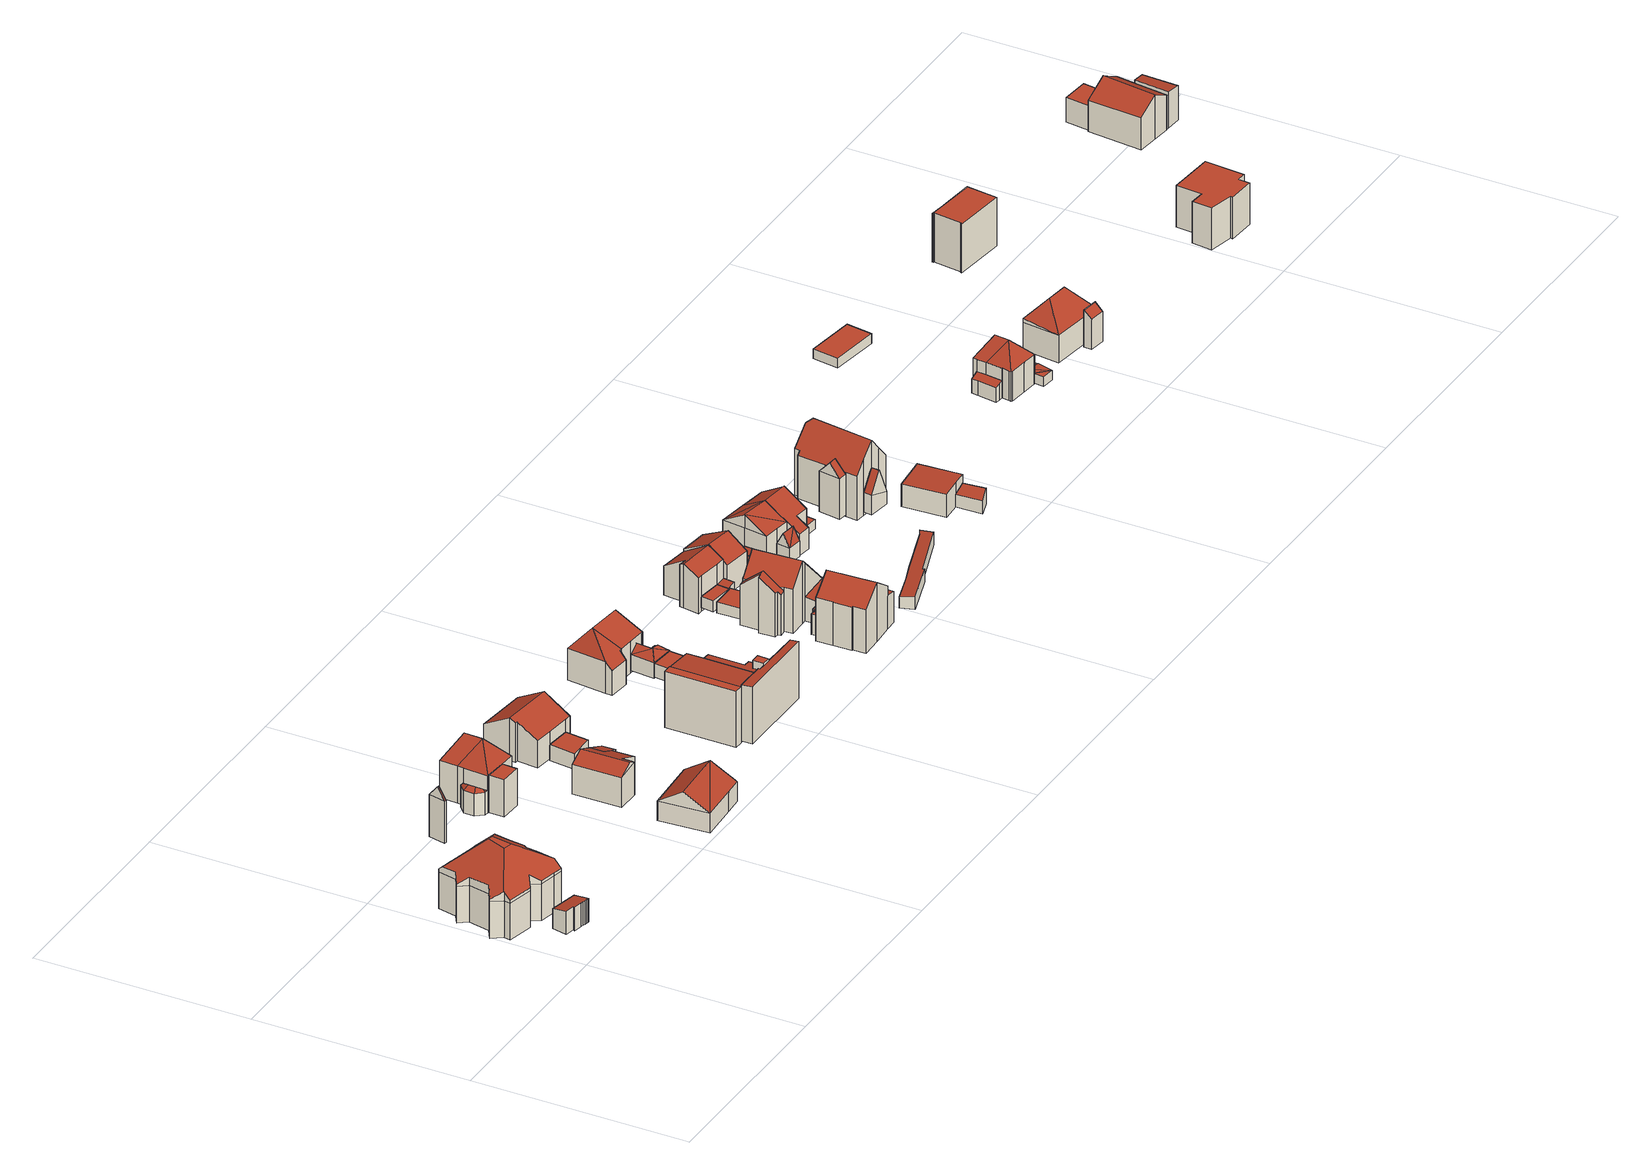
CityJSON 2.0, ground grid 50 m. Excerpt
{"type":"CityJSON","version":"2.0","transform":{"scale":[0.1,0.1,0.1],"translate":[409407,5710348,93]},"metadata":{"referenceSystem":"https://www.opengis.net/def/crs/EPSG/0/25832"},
"CityObjects":{
"building1":{"type":"Building","attributes":{"Gemeindeschluessel":"05978036","Geometrietyp2DReferenz":"3000","function":"31001_2460","roofType":"2100","measuredHeight":5.54},"geometry":[{"type":"MultiSurface","lod":"2","boundaries":[[[0,1,2,3]],[[1,4,5,2]],[[4,6,7,5]],[[6,8,9,7]],[[8,10,11,9]],[[10,12,13,11]],[[12,14,15,13]],[[14,16,17,15]],[[16,18,19,17]],[[18,20,21,19]],[[20,0,3,21]],[[20,18,16,14,12,10,8,6,4,1,0]],[[3,2,5,7,9,11,13,15,17,19,21]]],"semantics":{"surfaces":[{"type":"WallSurface"},{"type":"RoofSurface"},{"type":"GroundSurface"}],"values":[0,0,0,0,0,0,0,0,0,0,0,1,2]}}]},
"building2":{"type":"Building","attributes":{"Gemeindeschluessel":"05978036","Geometrietyp2DReferenz":"3000","function":"31001_1100","roofType":"5000","measuredHeight":16.11},"geometry":[{"type":"MultiSurface","lod":"2","boundaries":[[[22,23,24,25]],[[23,26,27,24]],[[26,28,29,27]],[[28,30,31,29]],[[30,32,33,31]],[[32,34,35,33]],[[34,36,37,35]],[[36,38,39,37]],[[38,40,41,39]],[[40,42,43,41]],[[42,44,45,43]],[[44,46,47,45]],[[46,48,49,47]],[[48,50,51,49]],[[50,52,53,51]],[[52,54,55,53]],[[54,56,57,55]],[[56,58,59,57]],[[58,60,61,59]],[[60,62,63,61]],[[62,64,65,63]],[[64,66,67,65]],[[66,22,25,67]],[[68,69,36,34,70,71,72,73,74,75]],[[76,77,78,79,80,75,74,81,82]],[[82,81,83,84,85,86,87,88,89,90,91]],[[72,92,93,94,95,96,84,83,73]],[[81,74,73,83]],[[66,96,95,22]],[[64,85,84,96,66]],[[22,95,94,23]],[[23,94,93,26]],[[26,93,92,28]],[[28,92,72,71,30]],[[52,91,90,54]],[[50,76,82,91,52]],[[54,90,89,56]],[[56,89,88,58]],[[58,88,87,60]],[[60,87,86,62]],[[62,86,85,64]],[[42,80,79,44]],[[40,68,75,80,42]],[[44,79,78,46]],[[46,78,77,48]],[[48,77,76,50]],[[30,71,70,32]],[[32,70,34]],[[36,69,38]],[[38,69,68,40]],[[25,24,27,29,31,33,35,37,39,41,43,45,47,49,51,53,55,57,59,61,63,65,67]]],"semantics":{"surfaces":[{"type":"WallSurface"},{"type":"RoofSurface"},{"type":"GroundSurface"}],"values":[0,0,0,0,0,0,0,0,0,0,0,0,0,0,0,0,0,0,0,0,0,0,0,1,1,1,1,1,0,0,0,0,0,0,0,0,0,0,0,0,0,0,0,0,0,0,0,0,0,0,2]}}]},
"building3":{"type":"Building","attributes":{"Gemeindeschluessel":"05978036","Geometrietyp2DReferenz":"3000","function":"31001_1100","roofType":"3100","measuredHeight":12.59},"geometry":[{"type":"MultiSurface","lod":"2","boundaries":[[[97,98,99,100]],[[98,101,102,99]],[[101,103,104,102]],[[103,97,100,104]],[[101,98,105]],[[97,103,106]],[[98,97,106,105]],[[103,101,105,106]],[[100,99,102,104]]],"semantics":{"surfaces":[{"type":"WallSurface"},{"type":"RoofSurface"},{"type":"GroundSurface"}],"values":[0,0,0,0,0,0,1,1,2]}}]},
"building4":{"type":"Building","attributes":{"Gemeindeschluessel":"05978036","Geometrietyp2DReferenz":"3000","function":"31001_1000"},"children":["building4-1","building4-2","building4-3"]},
"building4-1":{"type":"BuildingPart","attributes":{"roofType":"3200","measuredHeight":13.99},"parents":["building4"],"geometry":[{"type":"MultiSurface","lod":"2","boundaries":[[[107,108,109,110]],[[108,111,112,109]],[[111,113,114,112]],[[113,115,116,114]],[[115,117,118,116]],[[117,119,120,118]],[[119,121,122,120]],[[121,123,124,122]],[[123,125,126,124]],[[125,127,128,126]],[[127,129,130,128]],[[129,131,132,130]],[[131,133,134,132]],[[133,135,136,134]],[[137,138,139]],[[137,140,141,138]],[[140,142,143,144,141]],[[145,107,110,146,147]],[[140,137,139,148,135,133,149]],[[119,117,115,113,111,108,150]],[[127,125,123,121,119,150,149]],[[133,131,129,127,149]],[[108,107,149,150]],[[107,145,142,140,149]],[[110,109,112,114,116,118,120,122,124,126,128,130,132,134,136,151,138,141,144,146]],[[151,136,135,148]],[[139,138,151,148]],[[147,143,142,145]],[[147,146,144,143]]],"semantics":{"surfaces":[{"type":"WallSurface"},{"type":"RoofSurface"},{"type":"GroundSurface"},{"type":"ClosureSurface"}],"values":[0,0,0,0,0,0,0,0,0,0,0,0,0,0,0,0,0,0,1,1,1,1,1,1,2,3,3,0,3]}}]},
"building4-2":{"type":"BuildingPart","attributes":{"roofType":"5000","measuredHeight":6.08},"parents":["building4"],"geometry":[{"type":"MultiSurface","lod":"2","boundaries":[[[152,153,154,155]],[[153,147,146,154]],[[143,156,157,144]],[[156,158,159,157]],[[158,152,155,159]],[[156,160,161]],[[160,143,147,162,163,164,161]],[[162,147,153]],[[163,162,153,152]],[[164,163,152,158]],[[161,164,158,156]],[[143,160,156]],[[155,154,146,144,157,159]],[[144,146,147,143]]],"semantics":{"surfaces":[{"type":"WallSurface"},{"type":"RoofSurface"},{"type":"GroundSurface"},{"type":"ClosureSurface"}],"values":[0,0,0,0,0,1,1,1,1,1,1,0,2,3]}}]},
"building4-3":{"type":"BuildingPart","attributes":{"roofType":"1000","measuredHeight":8.82},"parents":["building4"],"geometry":[{"type":"MultiSurface","lod":"2","boundaries":[[[165,166,136,135]],[[165,167,168,166]],[[167,139,138,168]],[[139,167,165,135,148]],[[151,136,166,168,138]],[[136,151,148,135]],[[151,138,139,148]]],"semantics":{"surfaces":[{"type":"WallSurface"},{"type":"RoofSurface"},{"type":"GroundSurface"},{"type":"ClosureSurface"}],"values":[0,0,0,1,2,3,3]}}]},
"building5":{"type":"Building","attributes":{"Gemeindeschluessel":"05978036","Geometrietyp2DReferenz":"3000","function":"31001_1000","roofType":"5000","measuredHeight":8.16},"geometry":[{"type":"MultiSurface","lod":"2","boundaries":[[[169,170,171,172]],[[170,173,174,171]],[[173,175,176,174]],[[175,177,178,176]],[[177,179,180,178]],[[179,169,172,180]],[[181,182,170,169]],[[182,179,177,175,183]],[[179,182,181]],[[170,182,183,173]],[[173,183,175]],[[179,181,169]],[[172,171,174,176,178,180]]],"semantics":{"surfaces":[{"type":"WallSurface"},{"type":"RoofSurface"},{"type":"GroundSurface"}],"values":[0,0,0,0,0,0,1,1,1,0,0,0,2]}}]},
"building6":{"type":"Building","attributes":{"Gemeindeschluessel":"05978036","Geometrietyp2DReferenz":"3000","function":"31001_1000","roofType":"5000","measuredHeight":8.68},"geometry":[{"type":"MultiSurface","lod":"2","boundaries":[[[184,185,186,187]],[[185,188,189,186]],[[188,190,191,189]],[[190,192,193,191]],[[192,194,195,193]],[[194,196,197,195]],[[196,198,199,197]],[[198,184,187,199]],[[190,188,185,184,200,201,194,192]],[[196,201,200,198]],[[196,194,201]],[[184,198,200]],[[187,186,189,191,193,195,197,199]]],"semantics":{"surfaces":[{"type":"WallSurface"},{"type":"RoofSurface"},{"type":"GroundSurface"}],"values":[0,0,0,0,0,0,0,0,1,1,0,0,2]}}]},
"building7":{"type":"Building","attributes":{"Gemeindeschluessel":"05978036","Geometrietyp2DReferenz":"3000","function":"31001_2460","roofType":"2100","measuredHeight":6.82},"geometry":[{"type":"MultiSurface","lod":"2","boundaries":[[[185,184,187,186]],[[184,202,203,187]],[[202,204,205,203]],[[204,188,189,205]],[[188,185,186,189]],[[188,204,202,184,185]],[[186,187,203,205,189]]],"semantics":{"surfaces":[{"type":"WallSurface"},{"type":"RoofSurface"},{"type":"GroundSurface"}],"values":[0,0,0,0,0,1,2]}}]},
"building8":{"type":"Building","attributes":{"Gemeindeschluessel":"05978036","Geometrietyp2DReferenz":"3000","function":"31001_2460","roofType":"1000","measuredHeight":3.75},"geometry":[{"type":"MultiSurface","lod":"2","boundaries":[[[206,207,208,209]],[[207,210,211,208]],[[210,212,213,211]],[[212,206,209,213]],[[212,210,207,206]],[[209,208,211,213]]],"semantics":{"surfaces":[{"type":"WallSurface"},{"type":"RoofSurface"},{"type":"GroundSurface"}],"values":[0,0,0,0,1,2]}}]},
"building9":{"type":"Building","attributes":{"Gemeindeschluessel":"05978036","Geometrietyp2DReferenz":"3000","function":"31001_1000","roofType":"3100","measuredHeight":10.1},"geometry":[{"type":"MultiSurface","lod":"2","boundaries":[[[214,215,216,217]],[[215,218,219,216]],[[218,220,221,219]],[[220,222,223,221]],[[222,224,225,223]],[[224,226,227,225]],[[226,228,229,227]],[[228,230,231,229]],[[230,232,233,231]],[[232,214,217,233]],[[228,226,224,222]],[[222,220,218,215,214,232,230,228]],[[217,216,219,221,223,225,227,229,231,233]]],"semantics":{"surfaces":[{"type":"WallSurface"},{"type":"RoofSurface"},{"type":"GroundSurface"}],"values":[0,0,0,0,0,0,0,0,0,0,1,1,2]}}]},
"building10":{"type":"Building","attributes":{"Gemeindeschluessel":"05978036","Geometrietyp2DReferenz":"3000","function":"31001_1000"},"children":["building10-1","building10-2"]},
"building10-1":{"type":"BuildingPart","attributes":{"roofType":"1000","measuredHeight":13.23},"parents":["building10"],"geometry":[{"type":"MultiSurface","lod":"2","boundaries":[[[234,235,236,237,238]],[[235,239,240,236]],[[239,241,242,243,240]],[[241,239,235,234]],[[237,236,240,243]],[[238,242,241,234]],[[238,237,243,242]]],"semantics":{"surfaces":[{"type":"WallSurface"},{"type":"RoofSurface"},{"type":"GroundSurface"},{"type":"ClosureSurface"}],"values":[0,0,0,1,2,0,3]}}]},
"building10-2":{"type":"BuildingPart","attributes":{"roofType":"2100","measuredHeight":13.12},"parents":["building10"],"geometry":[{"type":"MultiSurface","lod":"2","boundaries":[[[242,244,245,243]],[[244,246,247,245]],[[246,248,249,247]],[[248,250,251,249]],[[250,238,237,251]],[[250,248,246,244,242,238]],[[237,243,245,247,249,251]],[[243,237,238,242]]],"semantics":{"surfaces":[{"type":"WallSurface"},{"type":"RoofSurface"},{"type":"GroundSurface"},{"type":"ClosureSurface"}],"values":[0,0,0,0,0,1,2,3]}}]},
"building11":{"type":"Building","attributes":{"Gemeindeschluessel":"05978036","Geometrietyp2DReferenz":"3000","function":"31001_9998","roofType":"1000","measuredHeight":12.56},"geometry":[{"type":"MultiSurface","lod":"2","boundaries":[[[252,253,254,255]],[[253,256,257,254]],[[256,258,259,257]],[[258,252,255,259]],[[258,256,253,252]],[[255,254,257,259]]],"semantics":{"surfaces":[{"type":"WallSurface"},{"type":"RoofSurface"},{"type":"GroundSurface"}],"values":[0,0,0,0,1,2]}}]},
"building12":{"type":"Building","attributes":{"Gemeindeschluessel":"05978036","Geometrietyp2DReferenz":"3000","function":"51009_1610"},"children":["building12-1","building12-2"]},
"building12-1":{"type":"BuildingPart","attributes":{"roofType":"2100","measuredHeight":12.1},"parents":["building12"],"geometry":[{"type":"MultiSurface","lod":"2","boundaries":[[[260,261,262,263]],[[261,264,265,262]],[[264,266,267,265]],[[266,268,269,267]],[[268,270,271,269]],[[248,246,272,273]],[[246,260,263,272]],[[246,248,274,270,268,266,264,261,260]],[[263,262,265,267,269,271,275,273,272]],[[275,271,270,274]],[[273,275,274,248]]],"semantics":{"surfaces":[{"type":"WallSurface"},{"type":"RoofSurface"},{"type":"GroundSurface"},{"type":"ClosureSurface"}],"values":[0,0,0,0,0,0,0,1,2,3,3]}}]},
"building12-2":{"type":"BuildingPart","attributes":{"roofType":"2100","measuredHeight":13.56},"parents":["building12"],"geometry":[{"type":"MultiSurface","lod":"2","boundaries":[[[276,277,278,279]],[[277,280,248,273,278]],[[281,282,283,271,270]],[[282,284,285,283]],[[284,286,287,285]],[[286,276,279,287]],[[286,284,282,281,288,280,277,276]],[[279,278,273,275,271,283,285,287]],[[274,248,280,288]],[[274,275,273,248]],[[270,274,288,281]],[[270,271,275,274]]],"semantics":{"surfaces":[{"type":"WallSurface"},{"type":"RoofSurface"},{"type":"GroundSurface"},{"type":"ClosureSurface"}],"values":[0,0,0,0,0,0,1,2,0,3,0,3]}}]},
"building13":{"type":"Building","attributes":{"Gemeindeschluessel":"05978036","Geometrietyp2DReferenz":"3000","function":"31001_3050","roofType":"3200","measuredHeight":12.64},"geometry":[{"type":"MultiSurface","lod":"2","boundaries":[[[289,290,291,292]],[[290,293,294,291]],[[293,295,296,294]],[[295,297,298,296]],[[297,299,300,298]],[[299,301,302,300]],[[301,303,304,302]],[[303,305,306,304]],[[305,307,308,306]],[[307,309,310,308]],[[309,289,292,310]],[[299,297,311]],[[293,290,312]],[[297,295,312,311]],[[295,293,312]],[[305,303,301,299,311,312]],[[290,289,309,307,305,312]],[[292,291,294,296,298,300,302,304,306,308,310]]],"semantics":{"surfaces":[{"type":"WallSurface"},{"type":"RoofSurface"},{"type":"GroundSurface"}],"values":[0,0,0,0,0,0,0,0,0,0,0,1,1,1,1,1,1,2]}}]},
"building14":{"type":"Building","attributes":{"Gemeindeschluessel":"05978036","Geometrietyp2DReferenz":"3000","function":"31001_2460","roofType":"1000","measuredHeight":3.2},"geometry":[{"type":"MultiSurface","lod":"2","boundaries":[[[313,314,315,316]],[[314,317,318,315]],[[317,319,320,318]],[[319,313,316,320]],[[319,317,314,313]],[[316,315,318,320]]],"semantics":{"surfaces":[{"type":"WallSurface"},{"type":"RoofSurface"},{"type":"GroundSurface"}],"values":[0,0,0,0,1,2]}}]},
"building15":{"type":"Building","attributes":{"Gemeindeschluessel":"05978036","Geometrietyp2DReferenz":"3000","function":"31001_2460"},"children":["building15-1","building15-2"]},
"building15-1":{"type":"BuildingPart","attributes":{"roofType":"3100","measuredHeight":5.43},"parents":["building15"],"geometry":[{"type":"MultiSurface","lod":"2","boundaries":[[[321,322,323,324]],[[322,325,326,323]],[[325,327,328,326]],[[325,322,329]],[[322,330,329]],[[330,322,321]],[[329,327,325]],[[327,329,330]],[[324,323,326,328]],[[327,321,324,328]],[[321,327,330]]],"semantics":{"surfaces":[{"type":"WallSurface"},{"type":"RoofSurface"},{"type":"GroundSurface"},{"type":"ClosureSurface"}],"values":[0,0,0,0,1,1,1,1,2,3,3]}}]},
"building15-2":{"type":"BuildingPart","attributes":{"roofType":"5000","measuredHeight":5.45},"parents":["building15"],"geometry":[{"type":"MultiSurface","lod":"2","boundaries":[[[327,331,332,328]],[[331,333,334,332]],[[333,321,324,334]],[[333,331,335]],[[327,335,331]],[[335,327,330]],[[330,333,335]],[[333,330,321]],[[328,332,334,324]],[[321,327,328,324]],[[330,327,330,321]]],"semantics":{"surfaces":[{"type":"WallSurface"},{"type":"RoofSurface"},{"type":"GroundSurface"},{"type":"ClosureSurface"}],"values":[0,0,0,1,1,1,1,1,2,3,0]}}]},
"building16":{"type":"Building","attributes":{"Gemeindeschluessel":"05978036","Geometrietyp2DReferenz":"3000","function":"31001_1000"},"children":["building16-1","building16-2"]},
"building16-1":{"type":"BuildingPart","attributes":{"roofType":"2100","measuredHeight":8.05},"parents":["building16"],"geometry":[{"type":"MultiSurface","lod":"2","boundaries":[[[336,337,338,339]],[[337,340,341,338]],[[340,342,343,341]],[[340,337,336,342]],[[343,339,338,341]],[[339,343,342,336]]],"semantics":{"surfaces":[{"type":"WallSurface"},{"type":"RoofSurface"},{"type":"GroundSurface"},{"type":"ClosureSurface"}],"values":[0,0,0,1,2,3]}}]},
"building16-2":{"type":"BuildingPart","attributes":{"roofType":"3100","measuredHeight":14},"parents":["building16"],"geometry":[{"type":"MultiSurface","lod":"2","boundaries":[[[344,345,346,347]],[[345,348,339,346]],[[348,336,339]],[[349,350,351,343,342]],[[350,352,353,351]],[[352,354,355,353]],[[354,356,357,355]],[[356,358,359,357]],[[358,360,361,359]],[[360,362,363,361]],[[362,364,365,363]],[[364,366,367,365]],[[366,368,369,367]],[[368,370,371,369]],[[370,344,347,371]],[[366,364,362,360,358,356,354,352,350]],[[350,349,348,345,344,370,368,366]],[[347,346,339,343,351,353,355,357,359,361,363,365,367,369,371]],[[342,336,348,349]],[[342,343,339,336]]],"semantics":{"surfaces":[{"type":"WallSurface"},{"type":"RoofSurface"},{"type":"GroundSurface"},{"type":"ClosureSurface"}],"values":[0,0,0,0,0,0,0,0,0,0,0,0,0,0,0,1,1,2,0,3]}}]},
"building17":{"type":"Building","attributes":{"Gemeindeschluessel":"05978036","Geometrietyp2DReferenz":"3000","function":"31001_1000","roofType":"5000","measuredHeight":5.65},"geometry":[{"type":"MultiSurface","lod":"2","boundaries":[[[372,373,374,375]],[[373,376,377,374]],[[376,378,379,377]],[[378,380,381,379]],[[380,382,383,381]],[[382,372,375,383]],[[384,385,386,387,382,380]],[[384,380,378]],[[385,384,378,376]],[[386,385,376,373]],[[387,386,373,372]],[[387,372,382]],[[375,374,377,379,381,383]]],"semantics":{"surfaces":[{"type":"WallSurface"},{"type":"RoofSurface"},{"type":"GroundSurface"}],"values":[0,0,0,0,0,0,1,1,1,1,1,1,2]}}]},
"building18":{"type":"Building","attributes":{"Gemeindeschluessel":"05978036","Geometrietyp2DReferenz":"3000","function":"31001_1000"},"children":["building18-1","building18-2","building18-3"]},
"building18-1":{"type":"BuildingPart","attributes":{"roofType":"3100","measuredHeight":14.89},"parents":["building18"],"geometry":[{"type":"MultiSurface","lod":"2","boundaries":[[[388,389,390,391,392]],[[389,393,394,390]],[[393,395,396,394]],[[395,397,398,396]],[[397,399,400,398]],[[399,401,402,400]],[[401,403,404,402]],[[403,405,406,404]],[[407,408,409,410,411]],[[408,412,413,409]],[[412,414,415,416,413]],[[408,407,417,405,403,401,399,397,395,393]],[[393,389,388,418,419,420,414,412,408]],[[391,390,394,396,398,400,402,404,406,410,409,413,416,421]],[[411,417,407]],[[410,406,405,417,411]],[[388,392,418]],[[420,415,414]],[[419,421,416,415,420]],[[392,391,421,419,418]]],"semantics":{"surfaces":[{"type":"WallSurface"},{"type":"RoofSurface"},{"type":"GroundSurface"},{"type":"ClosureSurface"}],"values":[0,0,0,0,0,0,0,0,0,0,0,1,1,2,0,3,0,0,3,3]}}]},
"building18-2":{"type":"BuildingPart","attributes":{"roofType":"2100","measuredHeight":5.66},"parents":["building18"],"geometry":[{"type":"MultiSurface","lod":"2","boundaries":[[[422,423,424,406,405]],[[423,425,426,424]],[[425,411,410,426]],[[411,425,423,422,417]],[[406,424,426,410]],[[405,417,422]],[[406,410,411,417,405]]],"semantics":{"surfaces":[{"type":"WallSurface"},{"type":"RoofSurface"},{"type":"GroundSurface"},{"type":"ClosureSurface"}],"values":[0,0,0,1,2,0,3]}}]},
"building18-3":{"type":"BuildingPart","attributes":{"roofType":"3100","measuredHeight":13.24},"parents":["building18"],"geometry":[{"type":"MultiSurface","lod":"2","boundaries":[[[415,427,428,416]],[[427,429,430,428]],[[429,431,432,430]],[[431,433,434,432]],[[433,435,436,434]],[[435,437,436]],[[437,438,439,436]],[[438,392,391,439]],[[437,435,433,431,429,427,415,420,440]],[[440,418,392,438,437]],[[421,416,428,430,432,434,436,439,391]],[[420,419,440]],[[415,416,421,419,420]],[[419,418,440]],[[421,391,392,418,419]]],"semantics":{"surfaces":[{"type":"WallSurface"},{"type":"RoofSurface"},{"type":"GroundSurface"},{"type":"ClosureSurface"}],"values":[0,0,0,0,0,0,0,0,1,1,2,0,3,0,3]}}]},
"building19":{"type":"Building","attributes":{"Gemeindeschluessel":"05978036","Geometrietyp2DReferenz":"3000","function":"31001_2460","roofType":"1000","measuredHeight":2.56},"geometry":[{"type":"MultiSurface","lod":"2","boundaries":[[[441,442,443,444]],[[442,445,446,443]],[[445,447,448,446]],[[447,449,450,448]],[[449,441,444,450]],[[449,447,445,442,441]],[[444,443,446,448,450]]],"semantics":{"surfaces":[{"type":"WallSurface"},{"type":"RoofSurface"},{"type":"GroundSurface"}],"values":[0,0,0,0,0,1,2]}}]},
"building20":{"type":"Building","attributes":{"Gemeindeschluessel":"05978036","Geometrietyp2DReferenz":"3000","function":"31001_2460","roofType":"1000","measuredHeight":2.61},"geometry":[{"type":"MultiSurface","lod":"2","boundaries":[[[451,452,453,454]],[[452,455,456,453]],[[455,457,458,456]],[[457,451,454,458]],[[457,455,452,451]],[[454,453,456,458]]],"semantics":{"surfaces":[{"type":"WallSurface"},{"type":"RoofSurface"},{"type":"GroundSurface"}],"values":[0,0,0,0,1,2]}}]},
"building21":{"type":"Building","attributes":{"Gemeindeschluessel":"05978036","Geometrietyp2DReferenz":"3000","function":"31001_1100","roofType":"3100","measuredHeight":10.51},"geometry":[{"type":"MultiSurface","lod":"2","boundaries":[[[459,460,461,462]],[[460,463,464,461]],[[463,465,466,464]],[[465,467,468,466]],[[467,469,470,468]],[[469,471,472,470]],[[471,473,474,472]],[[473,475,476,474]],[[475,477,478,476]],[[477,459,462,478]],[[473,471,469,467,465,463]],[[463,460,459,477,475,473]],[[462,461,464,466,468,470,472,474,476,478]]],"semantics":{"surfaces":[{"type":"WallSurface"},{"type":"RoofSurface"},{"type":"GroundSurface"}],"values":[0,0,0,0,0,0,0,0,0,0,1,1,2]}}]},
"building22":{"type":"Building","attributes":{"Gemeindeschluessel":"05978036","Geometrietyp2DReferenz":"3000","function":"31001_1310","roofType":"2100","measuredHeight":2.67},"geometry":[{"type":"MultiSurface","lod":"2","boundaries":[[[479,480,481,482]],[[480,452,483,481]],[[452,484,485,483]],[[484,486,487,485]],[[486,488,489,487]],[[488,490,491,489]],[[490,479,482,491]],[[490,488,486,484,452,480,479]],[[482,481,483,485,487,489,491]]],"semantics":{"surfaces":[{"type":"WallSurface"},{"type":"RoofSurface"},{"type":"GroundSurface"}],"values":[0,0,0,0,0,0,0,1,2]}}]},
"building23":{"type":"Building","attributes":{"Gemeindeschluessel":"05978036","Geometrietyp2DReferenz":"3000","function":"31001_1000","roofType":"3100","measuredHeight":10.24},"geometry":[{"type":"MultiSurface","lod":"2","boundaries":[[[492,493,494,495]],[[493,496,497,494]],[[496,498,499,497]],[[498,500,501,499]],[[500,502,503,501]],[[502,504,505,503]],[[504,492,495,505]],[[500,498,496,493]],[[493,492,504,502,500]],[[495,494,497,499,501,503,505]]],"semantics":{"surfaces":[{"type":"WallSurface"},{"type":"RoofSurface"},{"type":"GroundSurface"}],"values":[0,0,0,0,0,0,0,1,1,2]}}]},
"building24":{"type":"Building","attributes":{"Gemeindeschluessel":"05978036","Geometrietyp2DReferenz":"3000","function":"31001_2460","roofType":"1000","measuredHeight":2.48},"geometry":[{"type":"MultiSurface","lod":"2","boundaries":[[[506,507,508,509]],[[507,510,511,508]],[[510,512,513,511]],[[512,506,509,513]],[[512,510,507,506]],[[509,508,511,513]]],"semantics":{"surfaces":[{"type":"WallSurface"},{"type":"RoofSurface"},{"type":"GroundSurface"}],"values":[0,0,0,0,1,2]}}]},
"building25":{"type":"Building","attributes":{"Gemeindeschluessel":"05978036","Geometrietyp2DReferenz":"3000","function":"31001_2000","roofType":"2100","measuredHeight":3.06},"geometry":[{"type":"MultiSurface","lod":"2","boundaries":[[[514,515,516,517]],[[515,518,519,516]],[[518,520,521,519]],[[520,522,523,521]],[[522,524,525,523]],[[524,526,527,525]],[[526,528,529,527]],[[528,530,531,529]],[[530,514,517,531]],[[530,528,526,524,522,520,518,515,514]],[[517,516,519,521,523,525,527,529,531]]],"semantics":{"surfaces":[{"type":"WallSurface"},{"type":"RoofSurface"},{"type":"GroundSurface"}],"values":[0,0,0,0,0,0,0,0,0,1,2]}}]},
"building26":{"type":"Building","attributes":{"Gemeindeschluessel":"05978036","Geometrietyp2DReferenz":"3000","function":"31001_2460","roofType":"2100","measuredHeight":2.68},"geometry":[{"type":"MultiSurface","lod":"2","boundaries":[[[532,533,534,535]],[[533,536,537,534]],[[536,538,539,537]],[[538,532,535,539]],[[538,536,533,532]],[[535,534,537,539]]],"semantics":{"surfaces":[{"type":"WallSurface"},{"type":"RoofSurface"},{"type":"GroundSurface"}],"values":[0,0,0,0,1,2]}}]},
"building27":{"type":"Building","attributes":{"Gemeindeschluessel":"05978036","Geometrietyp2DReferenz":"3000","function":"31001_1000"},"children":["building27-1","building27-2"]},
"building27-1":{"type":"BuildingPart","attributes":{"roofType":"3100","measuredHeight":6.64},"parents":["building27"],"geometry":[{"type":"MultiSurface","lod":"2","boundaries":[[[540,541,542,543]],[[541,544,545,542]],[[546,540,543,547]],[[544,541,548]],[[540,546,549]],[[541,549,548]],[[549,541,540]],[[546,548,549]],[[548,546,544]],[[543,542,545,547]],[[547,545,544,546]]],"semantics":{"surfaces":[{"type":"WallSurface"},{"type":"RoofSurface"},{"type":"GroundSurface"},{"type":"ClosureSurface"}],"values":[0,0,0,0,0,1,1,1,1,2,3]}}]},
"building27-2":{"type":"BuildingPart","attributes":{"roofType":"3100","measuredHeight":10.18},"parents":["building27"],"geometry":[{"type":"MultiSurface","lod":"2","boundaries":[[[550,551,546,547,552]],[[553,554,555,545,544]],[[554,556,557,555]],[[556,558,559,557]],[[558,550,552,559]],[[560,550,558]],[[558,561,562,560]],[[551,560,562]],[[551,562,554,553]],[[556,561,558]],[[554,562,561,556]],[[550,560,551]],[[552,547,545,555,557,559]],[[544,546,551,553]],[[544,545,547,546]]],"semantics":{"surfaces":[{"type":"WallSurface"},{"type":"RoofSurface"},{"type":"GroundSurface"},{"type":"ClosureSurface"}],"values":[0,0,0,0,0,1,1,1,1,0,0,0,2,0,3]}}]},
"building28":{"type":"Building","attributes":{"Gemeindeschluessel":"05978036","Geometrietyp2DReferenz":"3000","function":"31001_1000","roofType":"3100","measuredHeight":10.01},"geometry":[{"type":"MultiSurface","lod":"2","boundaries":[[[563,564,565,566]],[[564,567,568,565]],[[567,569,570,568]],[[569,571,572,570]],[[571,573,574,572]],[[573,575,576,574]],[[575,577,578,576]],[[577,579,580,578]],[[579,563,566,580]],[[575,573,571,569,567]],[[567,564,563,579,577,575]],[[566,565,568,570,572,574,576,578,580]]],"semantics":{"surfaces":[{"type":"WallSurface"},{"type":"RoofSurface"},{"type":"GroundSurface"}],"values":[0,0,0,0,0,0,0,0,0,1,1,2]}}]},
"building29":{"type":"Building","attributes":{"Gemeindeschluessel":"05978036","Geometrietyp2DReferenz":"3000","function":"31001_2460","roofType":"1000","measuredHeight":2.3},"geometry":[{"type":"MultiSurface","lod":"2","boundaries":[[[581,582,583,584]],[[582,585,586,583]],[[585,587,588,586]],[[587,581,584,588]],[[587,585,582,581]],[[584,583,586,588]]],"semantics":{"surfaces":[{"type":"WallSurface"},{"type":"RoofSurface"},{"type":"GroundSurface"}],"values":[0,0,0,0,1,2]}}]},
"building30":{"type":"Building","attributes":{"Gemeindeschluessel":"05978036","Geometrietyp2DReferenz":"3000","function":"31001_1000","roofType":"3100","measuredHeight":12.51},"geometry":[{"type":"MultiSurface","lod":"2","boundaries":[[[589,590,591,592]],[[590,593,594,591]],[[593,595,596,594]],[[595,589,592,596]],[[593,590,597]],[[589,595,598]],[[590,589,598,597]],[[595,593,597,598]],[[592,591,594,596]]],"semantics":{"surfaces":[{"type":"WallSurface"},{"type":"RoofSurface"},{"type":"GroundSurface"}],"values":[0,0,0,0,0,0,1,1,2]}}]},
"building31":{"type":"Building","attributes":{"Gemeindeschluessel":"05978036","Geometrietyp2DReferenz":"3000","function":"31001_9998","roofType":"3100","measuredHeight":9.28},"geometry":[{"type":"MultiSurface","lod":"2","boundaries":[[[599,600,601,602]],[[600,603,604,601]],[[603,605,606,604]],[[605,599,602,606]],[[603,600,607]],[[599,605,608]],[[600,599,608,607]],[[605,603,607,608]],[[602,601,604,606]]],"semantics":{"surfaces":[{"type":"WallSurface"},{"type":"RoofSurface"},{"type":"GroundSurface"}],"values":[0,0,0,0,0,0,1,1,2]}}]},
"building32":{"type":"Building","attributes":{"Gemeindeschluessel":"05978036","Geometrietyp2DReferenz":"3000","function":"31001_2460"},"children":["building32-1","building32-2"]},
"building32-1":{"type":"BuildingPart","attributes":{"roofType":"2100","measuredHeight":3.75},"parents":["building32"],"geometry":[{"type":"MultiSurface","lod":"2","boundaries":[[[609,610,611,612]],[[610,613,614,611]],[[613,615,616,614]],[[613,610,609,615]],[[616,612,611,614]],[[612,616,615,609]]],"semantics":{"surfaces":[{"type":"WallSurface"},{"type":"RoofSurface"},{"type":"GroundSurface"},{"type":"ClosureSurface"}],"values":[0,0,0,1,2,3]}}]},
"building32-2":{"type":"BuildingPart","attributes":{"roofType":"2100","measuredHeight":5.84},"parents":["building32"],"geometry":[{"type":"MultiSurface","lod":"2","boundaries":[[[617,618,619,620]],[[618,621,609,612,619]],[[622,623,624,616,615]],[[623,617,620,624]],[[623,622,621,618,617]],[[620,619,612,616,624]],[[622,615,609,621]],[[615,616,612,609]]],"semantics":{"surfaces":[{"type":"WallSurface"},{"type":"RoofSurface"},{"type":"GroundSurface"},{"type":"ClosureSurface"}],"values":[0,0,0,0,1,2,0,3]}}]},
"building33":{"type":"Building","attributes":{"Gemeindeschluessel":"05978036","Geometrietyp2DReferenz":"3000","function":"31001_1000","roofType":"3100","measuredHeight":16.45},"geometry":[{"type":"MultiSurface","lod":"2","boundaries":[[[625,626,627,628]],[[626,629,630,627]],[[629,631,632,630]],[[631,633,634,632]],[[633,635,636,634]],[[635,637,638,636]],[[637,639,640,638]],[[639,641,642,640]],[[641,643,644,642]],[[643,645,646,644]],[[645,647,648,646]],[[647,649,650,648]],[[649,651,652,650]],[[651,653,654,652]],[[653,655,656,654]],[[655,657,658,656]],[[657,659,660,658]],[[659,625,628,660]],[[655,653,651,649,647,645,643,641,639,637]],[[637,635,633,631,629,626,625,659,657,655]],[[628,627,630,632,634,636,638,640,642,644,646,648,650,652,654,656,658,660]]],"semantics":{"surfaces":[{"type":"WallSurface"},{"type":"RoofSurface"},{"type":"GroundSurface"}],"values":[0,0,0,0,0,0,0,0,0,0,0,0,0,0,0,0,0,0,1,1,2]}}]},
"building34":{"type":"Building","attributes":{"Gemeindeschluessel":"05978036","Geometrietyp2DReferenz":"3000","function":"31001_1000"},"children":["building34-1","building34-2"]},
"building34-1":{"type":"BuildingPart","attributes":{"roofType":"3200","measuredHeight":11.35},"parents":["building34"],"geometry":[{"type":"MultiSurface","lod":"2","boundaries":[[[661,662,663,664]],[[662,665,666,663]],[[665,667,668,666]],[[667,669,670,668]],[[669,671,672,670]],[[671,673,674,675,672]],[[676,677,678]],[[676,679,680,677]],[[679,681,682,680]],[[681,683,684,682]],[[683,685,686,684]],[[685,687,688,686]],[[687,661,664,688]],[[681,679,689]],[[667,665,662,661,687,690]],[[679,676,691,690,689]],[[691,673,671,669,667,690]],[[683,681,689,690]],[[687,685,683,690]],[[664,663,666,668,670,672,675,692,677,680,682,684,686,688]],[[693,674,673,691]],[[692,675,674,693]],[[676,678,693,691]],[[692,693,678,677]]],"semantics":{"surfaces":[{"type":"WallSurface"},{"type":"RoofSurface"},{"type":"GroundSurface"},{"type":"ClosureSurface"}],"values":[0,0,0,0,0,0,0,0,0,0,0,0,0,1,1,1,1,1,1,2,0,3,0,3]}}]},
"building34-2":{"type":"BuildingPart","attributes":{"roofType":"2100","measuredHeight":4.25},"parents":["building34"],"geometry":[{"type":"MultiSurface","lod":"2","boundaries":[[[674,694,695,675]],[[694,696,697,695]],[[696,698,699,697]],[[698,700,701,699]],[[700,678,677,701]],[[700,698,696,694,674,693,678]],[[692,675,695,697,699,701,677]],[[675,692,693,674]],[[692,677,678,693]]],"semantics":{"surfaces":[{"type":"WallSurface"},{"type":"RoofSurface"},{"type":"GroundSurface"},{"type":"ClosureSurface"}],"values":[0,0,0,0,0,1,2,3,3]}}]},
"building35":{"type":"Building","attributes":{"Gemeindeschluessel":"05978036","Geometrietyp2DReferenz":"3000","function":"31001_2460","roofType":"5000","measuredHeight":2.73},"geometry":[{"type":"MultiSurface","lod":"2","boundaries":[[[702,703,704,705]],[[703,706,707,704]],[[706,708,709,707]],[[708,710,711,709]],[[710,712,713,711]],[[712,702,705,713]],[[714,710,715]],[[703,710,714]],[[702,710,703]],[[710,702,712]],[[706,715,708]],[[715,706,714]],[[706,703,714]],[[710,708,715]],[[705,704,707,709,711,713]]],"semantics":{"surfaces":[{"type":"WallSurface"},{"type":"RoofSurface"},{"type":"GroundSurface"}],"values":[0,0,0,0,0,0,1,1,1,1,1,1,0,0,2]}}]},
"building36":{"type":"Building","attributes":{"Gemeindeschluessel":"05978036","Geometrietyp2DReferenz":"3000","function":"31001_2460","roofType":"1000","measuredHeight":2.36},"geometry":[{"type":"MultiSurface","lod":"2","boundaries":[[[716,717,718,719]],[[717,720,721,718]],[[720,722,723,721]],[[722,716,719,723]],[[722,720,717,716]],[[719,718,721,723]]],"semantics":{"surfaces":[{"type":"WallSurface"},{"type":"RoofSurface"},{"type":"GroundSurface"}],"values":[0,0,0,0,1,2]}}]},
"building37":{"type":"Building","attributes":{"Gemeindeschluessel":"05978036","Geometrietyp2DReferenz":"3000","function":"31001_1000","roofType":"5000","measuredHeight":11.78},"geometry":[{"type":"MultiSurface","lod":"2","boundaries":[[[724,725,726,727]],[[725,728,729,726]],[[728,730,731,729]],[[730,732,733,731]],[[732,734,735,733]],[[734,724,727,735]],[[730,736,737]],[[724,738,739]],[[737,736,739,738]],[[732,730,737,738,724,734]],[[724,739,725]],[[725,739,736,728]],[[728,736,730]],[[727,726,729,731,733,735]]],"semantics":{"surfaces":[{"type":"WallSurface"},{"type":"RoofSurface"},{"type":"GroundSurface"}],"values":[0,0,0,0,0,0,1,1,1,1,0,0,0,2]}}]},
"building38":{"type":"Building","attributes":{"Gemeindeschluessel":"05978036","Geometrietyp2DReferenz":"3000","function":"31001_1000","roofType":"2100","measuredHeight":8.63},"geometry":[{"type":"MultiSurface","lod":"2","boundaries":[[[740,741,742,743]],[[741,744,745,742]],[[744,746,747,745]],[[746,740,743,747]],[[746,744,741,740]],[[743,742,745,747]]],"semantics":{"surfaces":[{"type":"WallSurface"},{"type":"RoofSurface"},{"type":"GroundSurface"}],"values":[0,0,0,0,1,2]}}]},
"building39":{"type":"Building","attributes":{"Gemeindeschluessel":"05978036","Geometrietyp2DReferenz":"3000","function":"31001_1000","roofType":"1000","measuredHeight":11.57},"geometry":[{"type":"MultiSurface","lod":"2","boundaries":[[[748,749,750,751]],[[749,752,753,750]],[[752,754,755,753]],[[754,756,757,755]],[[756,758,759,757]],[[758,760,761,759]],[[760,762,763,761]],[[762,764,765,763]],[[764,766,767,765]],[[766,748,751,767]],[[766,764,762,760,758,756,754,752,749,748]],[[751,750,753,755,757,759,761,763,765,767]]],"semantics":{"surfaces":[{"type":"WallSurface"},{"type":"RoofSurface"},{"type":"GroundSurface"}],"values":[0,0,0,0,0,0,0,0,0,0,1,2]}}]},
"building40":{"type":"Building","attributes":{"Gemeindeschluessel":"05978036","Geometrietyp2DReferenz":"3000","function":"31001_1100","roofType":"1000","measuredHeight":9.88},"geometry":[{"type":"MultiSurface","lod":"2","boundaries":[[[768,769,770,771]],[[769,772,773,770]],[[772,774,775,773]],[[774,776,777,775]],[[776,778,779,777]],[[778,780,781,779]],[[780,782,783,781]],[[782,784,785,783]],[[784,786,787,785]],[[786,768,771,787]],[[786,784,782,780,778,776,774,772,769,768]],[[771,770,773,775,777,779,781,783,785,787]]],"semantics":{"surfaces":[{"type":"WallSurface"},{"type":"RoofSurface"},{"type":"GroundSurface"}],"values":[0,0,0,0,0,0,0,0,0,0,1,2]}}]},
"building41":{"type":"Building","attributes":{"Gemeindeschluessel":"05978036","Geometrietyp2DReferenz":"3000","function":"31001_1000"},"children":["building41-1","building41-2","building41-3"]},
"building41-1":{"type":"BuildingPart","attributes":{"roofType":"1000","measuredHeight":5.82},"parents":["building41"],"geometry":[{"type":"MultiSurface","lod":"2","boundaries":[[[788,789,790,791]],[[792,793,794,795]],[[793,788,791,794]],[[793,792,796,789,788]],[[791,790,797,795,794]],[[795,797,796,792]],[[797,790,789,796]]],"semantics":{"surfaces":[{"type":"WallSurface"},{"type":"RoofSurface"},{"type":"GroundSurface"},{"type":"ClosureSurface"}],"values":[0,0,0,1,2,3,3]}}]},
"building41-2":{"type":"BuildingPart","attributes":{"roofType":"2100","measuredHeight":8.61},"parents":["building41"],"geometry":[{"type":"MultiSurface","lod":"2","boundaries":[[[798,799,800,801,802]],[[803,804,805,806,807]],[[804,798,802,805]],[[804,803,799,798]],[[802,801,806,805]],[[803,807,800,799]],[[807,806,801,800]]],"semantics":{"surfaces":[{"type":"WallSurface"},{"type":"RoofSurface"},{"type":"GroundSurface"},{"type":"ClosureSurface"}],"values":[0,0,0,1,2,0,3]}}]},
"building41-3":{"type":"BuildingPart","attributes":{"roofType":"3100","measuredHeight":10.57},"parents":["building41"],"geometry":[{"type":"MultiSurface","lod":"2","boundaries":[[[808,809,810,790,789]],[[809,807,806,810]],[[800,811,812,801]],[[811,813,814,812]],[[813,815,816,814]],[[815,817,818,816]],[[817,819,820,818]],[[819,821,822,820]],[[821,823,824,822]],[[817,815,813,811,800,807,809,808,825]],[[825,823,821,819,817]],[[824,795,797,790,810,806,801,812,814,816,818,820,822]],[[796,792,795,824,823,825]],[[797,795,792,796]],[[808,789,796,825]],[[797,796,789,790]],[[800,801,806,807]]],"semantics":{"surfaces":[{"type":"WallSurface"},{"type":"RoofSurface"},{"type":"GroundSurface"},{"type":"ClosureSurface"}],"values":[0,0,0,0,0,0,0,0,0,1,1,2,0,3,0,3,3]}}]}
},
"vertices":[
[130,77,60],[125,78,60],[125,78,4],[130,77,4],[104,82,60],[104,82,4],[105,86,59],[105,86,4],[84,91,59],[84,91,4],[91,125,52],[91,125,4],[156,111,52],[156,111,4],[148,73,60],[148,73,4],[146,73,60],[146,73,4],[141,74,60],[141,74,4],[136,75,60],[136,75,4],
[25,237,90],[35,286,90],[35,286,3],[25,237,3],[21,307,90],[21,307,3],[43,321,90],[43,321,3],[52,365,90],[52,365,3],[90,357,90],[90,357,3],[92,364,90],[92,364,3],[165,349,90],[165,349,3],[163,342,90],[163,342,3],[209,332,90],[209,332,3],[200,288,90],[200,288,3],[219,258,90],[219,258,3],[216,257,90],[216,257,3],[173,229,90],[173,229,3],[183,212,90],[183,212,3],[170,148,90],[170,148,3],[148,152,90],[148,152,3],[109,160,90],[109,160,3],[95,182,90],[95,182,3],[75,168,90],[75,168,3],[13,181,90],[13,181,3],[16,196,90],[16,196,3],[0,221,90],[0,221,3],[209,332,97],[163,342,97],[90,357,97],[52,365,97],[50,355,106],[105,279,164],[118,277,164],[206,319,109],[183,212,112],[173,229,121],[216,257,94],[219,258,92],[200,288,109],[114,231,162],[173,165,114],[91,236,162],[15,197,112],[16,196,111],[13,181,97],[75,168,97],[95,182,114],[109,160,97],[148,152,97],[170,148,97],[43,321,108],[21,307,94],[35,286,109],[25,237,111],[0,221,95],
[286,511,103],[291,510,103],[291,510,3],[286,511,3],[282,470,103],[282,470,3],[277,471,103],[277,471,3],[287,490,129],[282,491,129],
[421,519,94],[423,560,94],[423,560,6],[421,519,6],[467,558,93],[467,558,6],[468,568,75],[468,568,6],[511,566,74],[511,566,6],[511,554,95],[511,554,6],[512,553,95],[512,553,6],[518,553,88],[518,553,6],[516,522,88],[516,522,6],[519,522,85],[519,522,6],[518,517,86],[518,517,6],[515,467,86],[515,467,6],[508,467,94],[508,467,6],[506,439,94],[506,439,6],[471,441,94],[471,441,6],[420,446,95],[420,446,6],[420,446,94],[417,446,94],[417,446,6],[417,447,94],[417,447,59],[417,447,6],[420,504,94],[420,504,6],[420,504,59],[471,442,94],[464,483,146],[466,527,146],[471,442,6],
[394,489,59],[411,505,59],[411,505,6],[394,489,6],[408,448,59],[408,448,6],[393,465,59],[393,465,6],[416,447,60],[411,453,63],[413,499,63],[406,484,67],[406,469,67],
[469,407,94],[469,407,6],[418,410,94],[418,410,6],
[526,117,70],[659,126,70],[659,126,24],[526,117,24],[666,14,70],[666,14,24],[666,9,70],[666,9,24],[624,6,70],[624,6,24],[534,1,70],[534,1,24],[530,60,106],[662,69,106],[666,14,73],
[633,328,77],[633,296,77],[633,296,9],[633,328,9],[667,296,61],[667,296,9],[668,244,61],[668,244,9],[612,243,87],[612,243,9],[612,215,87],[612,215,9],[557,215,79],[557,215,9],[556,328,79],[556,328,9],[593,328,96],[594,215,96],
[684,328,53],[684,328,9],[685,297,53],[685,297,9],
[626,359,57],[633,420,57],[633,420,20],[626,359,20],[691,414,57],[691,414,20],[685,359,57],[685,359,20],
[633,420,87],[591,425,87],[591,425,23],[633,420,23],[596,474,116],[596,474,23],[589,474,116],[589,474,23],[590,488,124],[590,488,23],[597,552,87],[597,552,23],[720,539,87],[720,539,23],[713,475,124],[713,475,23],[706,412,87],[706,412,23],[691,414,87],[691,414,23],
[856,101,165],[835,101,165],[835,101,32],[856,101,32],[856,101,164],[836,265,165],[836,265,32],[857,265,165],[857,265,164],[857,265,32],
[929,264,157],[929,264,32],[929,225,157],[929,225,32],[928,100,157],[928,100,32],[857,101,164],[857,101,32],
[965,121,174],[964,95,174],[964,95,48],[965,121,48],[943,95,174],[943,95,48],[944,121,174],[944,121,48],
[949,225,155],[948,141,155],[948,141,36],[949,225,36],[965,141,154],[965,141,36],[965,121,154],[965,121,36],[944,121,156],[944,121,36],[943,95,156],[943,95,36],[929,225,36],[928,100,36],[928,95,157],[928,95,36],
[857,75,172],[857,101,169],[857,101,36],[857,75,36],[928,100,169],[943,95,170],[964,95,170],[964,95,36],[1054,94,170],[1054,94,36],[1054,74,172],[1054,74,36],[928,95,170],
[897,417,88],[898,432,105],[898,432,30],[897,417,30],[906,524,105],[906,524,30],[964,519,105],[964,519,30],[1041,512,105],[1041,512,30],[1033,420,105],[1033,420,30],[1030,420,105],[1030,420,30],[989,424,105],[989,424,30],[956,427,105],[956,427,30],[949,427,105],[949,427,30],[947,412,88],[947,412,30],[1008,468,157],[925,476,157],
[983,367,73],[1040,362,73],[1040,362,41],[983,367,41],[1036,319,73],[1036,319,41],[978,316,73],[978,316,41],
[983,367,74],[989,424,74],[989,424,37],[983,367,37],[1030,420,74],[1030,420,37],[1029,399,74],[1029,399,37],[1010,422,91],[1006,383,91],
[1043,398,74],[1043,398,37],[1040,362,74],[1040,362,37],[1024,381,91],
[1337,45,140],[1366,46,134],[1366,46,60],[1337,45,60],[1367,23,134],[1367,23,60],[1338,22,140],[1338,22,60],
[1349,80,153],[1335,79,163],[1335,79,60],[1349,80,60],[1337,45,163],[1338,22,163],[1287,19,200],[1287,19,60],[1236,17,163],[1236,17,60],[1235,47,163],[1235,47,60],[1233,47,162],[1233,47,60],[1231,90,162],[1231,90,60],[1232,90,163],[1232,90,60],[1230,129,163],[1230,129,60],[1252,130,179],[1252,130,60],[1281,132,200],[1281,132,60],[1305,133,183],[1305,133,60],[1346,135,153],[1346,135,60],
[1251,150,107],[1269,151,107],[1269,151,58],[1251,150,58],[1269,156,107],[1269,156,58],[1304,157,107],[1304,157,58],[1305,133,107],[1305,133,58],[1252,130,107],[1252,130,58],[1293,145,114],[1282,144,114],[1280,142,113],[1262,141,113],
[1245,304,149],[1251,304,155],[1251,304,46],[1245,304,46],[1245,304,142],[1290,306,195],[1290,306,46],[1312,307,173],[1312,307,46],[1346,308,138],[1346,308,46],[1346,306,138],[1346,306,46],[1389,308,94],[1389,308,46],[1391,244,96],[1391,244,46],[1393,198,97],[1393,198,46],[1307,195,185],[1296,194,195],[1296,194,46],[1307,195,46],[1307,195,103],[1254,193,151],[1254,193,46],[1252,213,151],[1252,213,143],[1252,213,46],[1387,198,103],[1246,296,149],[1248,258,150],[1251,223,150],[1248,258,46],
[1393,198,103],[1394,172,99],[1394,172,46],[1308,169,99],[1308,169,46],
[1235,211,142],[1235,211,46],[1235,219,148],[1235,219,46],[1225,219,149],[1225,219,46],[1223,256,178],[1223,256,46],[1233,257,178],[1233,257,46],[1233,257,179],[1232,303,142],[1232,303,46],[1248,258,179],
[1251,304,73],[1249,365,73],[1249,365,47],[1251,304,47],[1306,366,73],[1306,366,47],[1309,367,73],[1309,367,47],[1312,307,73],[1312,307,47],
[1254,403,73],[1309,396,73],[1309,396,47],[1254,403,47],[1306,367,73],[1306,367,47],[1250,374,73],[1250,374,47],
[1254,403,121],[1244,404,121],[1244,404,37],[1254,403,37],[1249,441,142],[1249,441,37],[1250,450,137],[1250,450,37],[1269,448,137],[1269,448,37],[1275,500,105],[1275,500,37],[1344,491,105],[1344,491,37],[1336,430,142],[1336,430,37],[1331,394,121],[1331,394,37],[1309,396,121],[1309,396,37],
[1306,366,74],[1306,367,74],[1306,367,51],[1306,366,51],[1309,396,51],[1331,394,77],[1331,394,51],[1330,384,77],[1330,384,51],[1328,367,77],[1328,367,51],[1309,367,74],[1309,367,51],
[1331,394,117],[1336,430,143],[1336,430,40],[1331,394,40],[1344,491,110],[1344,491,40],[1411,483,110],[1411,483,40],[1403,421,143],[1403,421,40],[1398,375,110],[1398,375,40],[1330,384,110],[1330,384,40],
[1435,367,71],[1404,371,71],[1404,371,46],[1435,367,46],[1410,425,71],[1410,425,46],[1441,422,71],[1441,422,46],
[1646,112,91],[1659,119,91],[1659,119,64],[1646,112,64],[1660,88,95],[1660,88,64],[1525,41,95],[1525,41,64],[1527,38,95],[1527,38,64],[1424,5,95],[1424,5,64],[1414,36,91],[1414,36,64],[1479,56,91],[1479,56,64],[1522,71,91],[1522,71,64],
[1435,367,74],[1441,422,70],[1441,422,47],[1435,367,47],[1469,418,70],[1469,418,47],[1461,363,74],[1461,363,47],
[1525,322,79],[1491,327,79],[1491,327,43],[1525,322,43],[1496,359,79],[1496,359,43],[1529,354,79],[1529,354,43],[1493,343,109],[1527,338,109],
[1544,462,113],[1529,354,113],[1544,462,43],[1496,359,113],[1461,363,113],[1461,363,43],[1469,418,113],[1469,418,43],[1476,472,113],[1476,472,43],[1536,408,145],[1469,418,144],[1469,418,145],
[1556,318,95],[1525,322,95],[1525,322,45],[1556,318,45],[1536,407,145],[1536,407,45],[1544,462,112],[1544,462,45],[1609,453,112],[1609,453,45],[1602,399,144],[1602,399,45],[1602,398,145],[1602,398,45],[1594,343,112],[1594,343,45],[1560,348,112],[1560,348,45],
[1594,343,71],[1602,399,71],[1602,399,48],[1594,343,48],[1631,394,71],[1631,394,48],[1624,339,71],[1624,339,48],
[1699,309,145],[1679,312,145],[1679,312,49],[1699,309,49],[1686,363,145],[1686,363,49],[1706,360,145],[1706,360,49],[1682,337,174],[1702,335,174],
[1771,272,84],[1768,252,84],[1768,252,54],[1771,272,54],[1717,259,100],[1717,259,54],[1719,279,100],[1719,279,54],[1743,256,147],[1745,275,147],
[1848,121,98],[1852,70,99],[1852,70,61],[1848,121,61],[1816,58,91],[1816,58,61],[1813,119,91],[1813,119,61],
[1763,216,115],[1841,221,119],[1841,221,61],[1763,216,61],[1848,121,119],[1813,119,118],[1770,116,115],[1770,116,61],
[1699,309,150],[1706,360,149],[1706,360,46],[1699,309,46],[1714,427,148],[1714,427,46],[1721,426,156],[1721,426,46],[1723,439,156],[1723,439,46],[1759,433,200],[1759,433,46],[1766,419,211],[1766,419,46],[1766,418,210],[1766,418,46],[1817,410,148],[1817,410,46],[1810,361,149],[1810,361,46],[1815,361,143],[1815,361,46],[1807,312,144],[1807,312,46],[1801,313,151],[1801,313,46],[1795,269,151],[1795,269,46],[1771,272,180],[1771,272,46],[1746,275,211],[1746,275,46],[1719,279,179],[1719,279,46],[1696,282,150],[1696,282,46],
[2301,199,130],[2268,203,130],[2268,203,60],[2301,199,60],[2226,208,130],[2226,208,60],[2223,209,130],[2223,209,60],[2224,214,130],[2224,214,60],[2227,232,131],[2227,232,60],[2226,232,130],[2226,232,102],[2226,232,60],[2233,293,130],[2233,293,60],[2233,293,102],[2235,303,130],[2235,303,60],[2316,292,130],[2316,292,60],[2312,260,130],[2312,260,60],[2308,228,130],[2308,228,60],[2304,199,130],[2304,199,60],[2272,273,173],[2268,239,173],[2231,271,130],[2231,271,60],[2231,271,102],
[2217,233,98],[2217,233,60],[2206,235,94],[2206,235,60],[2212,279,94],[2212,279,60],[2214,295,94],[2214,295,60],
[2301,199,87],[2304,199,87],[2304,199,64],[2301,199,64],[2308,228,87],[2308,228,64],[2336,224,87],[2336,224,64],[2328,171,87],[2328,171,64],[2298,175,87],[2298,175,64],[2305,210,91],[2333,206,91],
[2205,652,66],[2320,636,66],[2320,636,43],[2205,652,43],[2311,575,66],[2311,575,43],[2196,591,66],[2196,591,43],
[2396,193,126],[2407,280,126],[2407,280,61],[2396,193,61],[2537,263,126],[2537,263,61],[2526,175,126],[2526,175,61],[2521,176,126],[2521,176,61],[2482,181,126],[2482,181,61],[2537,263,135],[2491,230,179],[2438,237,179],[2407,280,135],
[2480,162,127],[2482,181,143],[2482,181,56],[2480,162,56],[2521,176,143],[2521,176,56],[2518,157,127],[2518,157,56],
[2691,618,146],[2784,607,146],[2784,607,30],[2691,618,30],[2782,588,146],[2782,588,30],[2776,536,146],[2776,536,30],[2652,550,146],[2652,550,30],[2653,553,146],[2653,553,30],[2655,553,146],[2655,553,30],[2663,619,146],[2663,619,30],[2661,619,146],[2661,619,30],[2661,622,146],[2661,622,30],
[2923,123,160],[2927,169,160],[2927,169,61],[2923,123,61],[2961,166,160],[2961,166,61],[2966,227,160],[2966,227,61],[3075,218,160],[3075,218,61],[3067,125,160],[3067,125,61],[3046,126,160],[3046,126,61],[3044,100,160],[3044,100,61],[2979,105,160],[2979,105,61],[2980,110,160],[2980,110,61],
[3306,619,101],[3298,561,101],[3298,561,43],[3306,619,43],[3235,568,101],[3242,625,101],[3242,625,43],[3235,568,43],[3284,562,101],[3284,562,43],
[3355,429,124],[3318,431,129],[3318,431,120],[3318,431,43],[3355,429,43],[3328,514,128],[3359,513,124],[3359,513,43],[3328,514,43],[3328,514,120],
[3298,561,140],[3334,557,120],[3334,557,43],[3312,432,124],[3312,432,43],[3311,431,123],[3311,431,43],[3309,431,125],[3309,431,43],[3268,435,148],[3268,435,43],[3218,440,120],[3218,440,43],[3230,568,117],[3230,568,43],[3234,568,119],[3234,568,43],[3284,562,148]
]}
